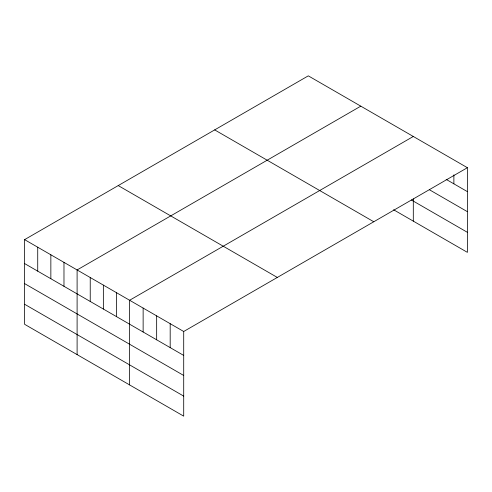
<?xml version="1.0" encoding="UTF-8"?>
<svg xmlns="http://www.w3.org/2000/svg" width="492" height="492" viewBox="0 0 492 492"><rect width="100%" height="100%" fill="white"/><g stroke="black" fill="none" stroke-linecap="round" stroke-linejoin="round"><path stroke-width="0.74" d="M467.4 167.704L308.293 75.848L24.6 239.635L24.6 324.296L183.707 416.152L183.707 331.491L467.4 167.704L467.4 252.365L393.612 209.764M360.796 106.161L77.103 269.948L77.103 354.609M413.305 136.475L129.611 300.261L129.611 384.922M446.146 179.371L467.4 191.64M429.405 189.746L467.4 211.683M411.337 199.955L467.4 232.329M214.672 129.894L373.779 221.757M118.221 185.582L277.328 277.445M24.6 239.635L183.707 331.491M24.6 263.571L183.707 355.427M24.6 283.607L183.707 375.47M24.6 304.253L183.707 396.115M453.876 174.857L453.876 183.83M413.305 198.885L413.305 221.136M170.183 323.687L170.183 347.623M156.659 315.876L156.659 339.812M143.135 308.072L143.135 332.008M116.487 292.685L116.487 316.62M103.357 285.108L103.357 309.038M90.233 277.525L90.233 301.461M63.978 262.371L63.978 286.307M50.854 254.788L50.854 278.724M37.724 247.212L37.724 271.147"/></g></svg>
